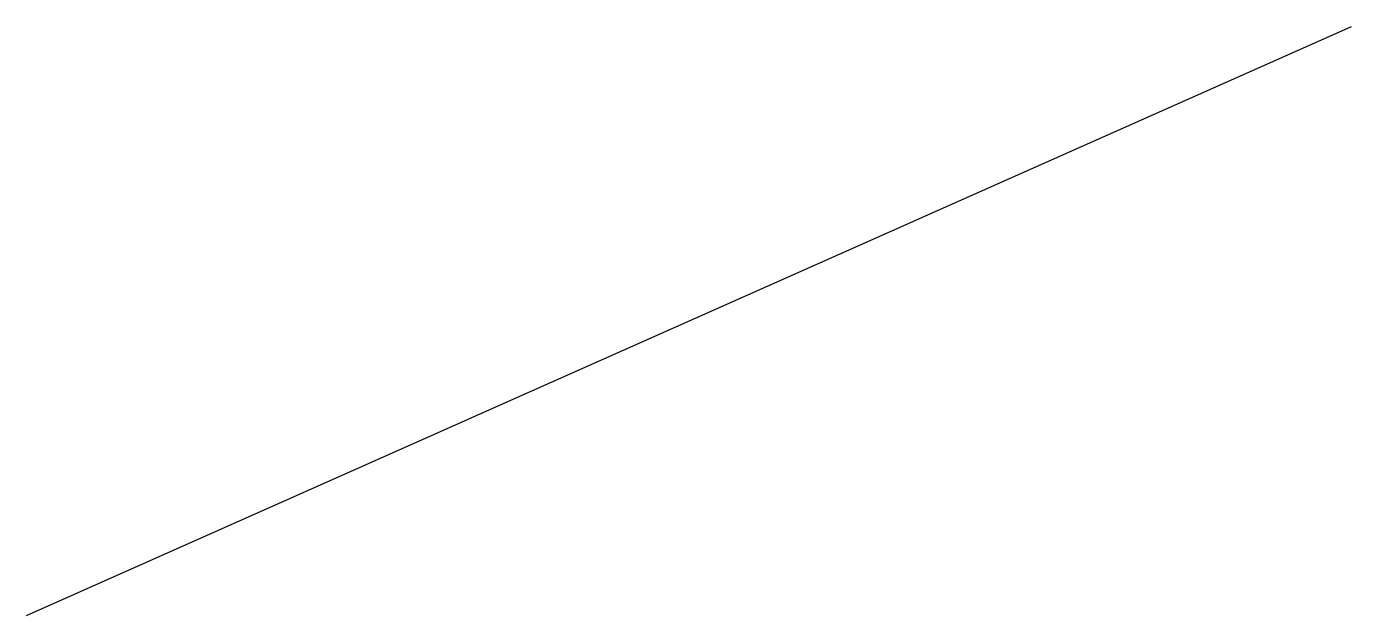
# Model space of a CAD drawing. Extents: x 100 to 1000, y 200 to 600.
import ezdxf

# ---------------------------------------------------------------- set-up
doc = ezdxf.new("R2010")
doc.units = 0
doc.layers.get('DEFPOINTS').update_dxf_attribs({"linetype": 'CONTINUOUS'})

msp = doc.modelspace()

# ---------------------------------------------------------------- linework, layer by layer
at = {"layer": 'DEFPOINTS'}
msp.add_line((100, 200), (1000, 600), dxfattribs=at)

doc.saveas('drawing.dxf')
